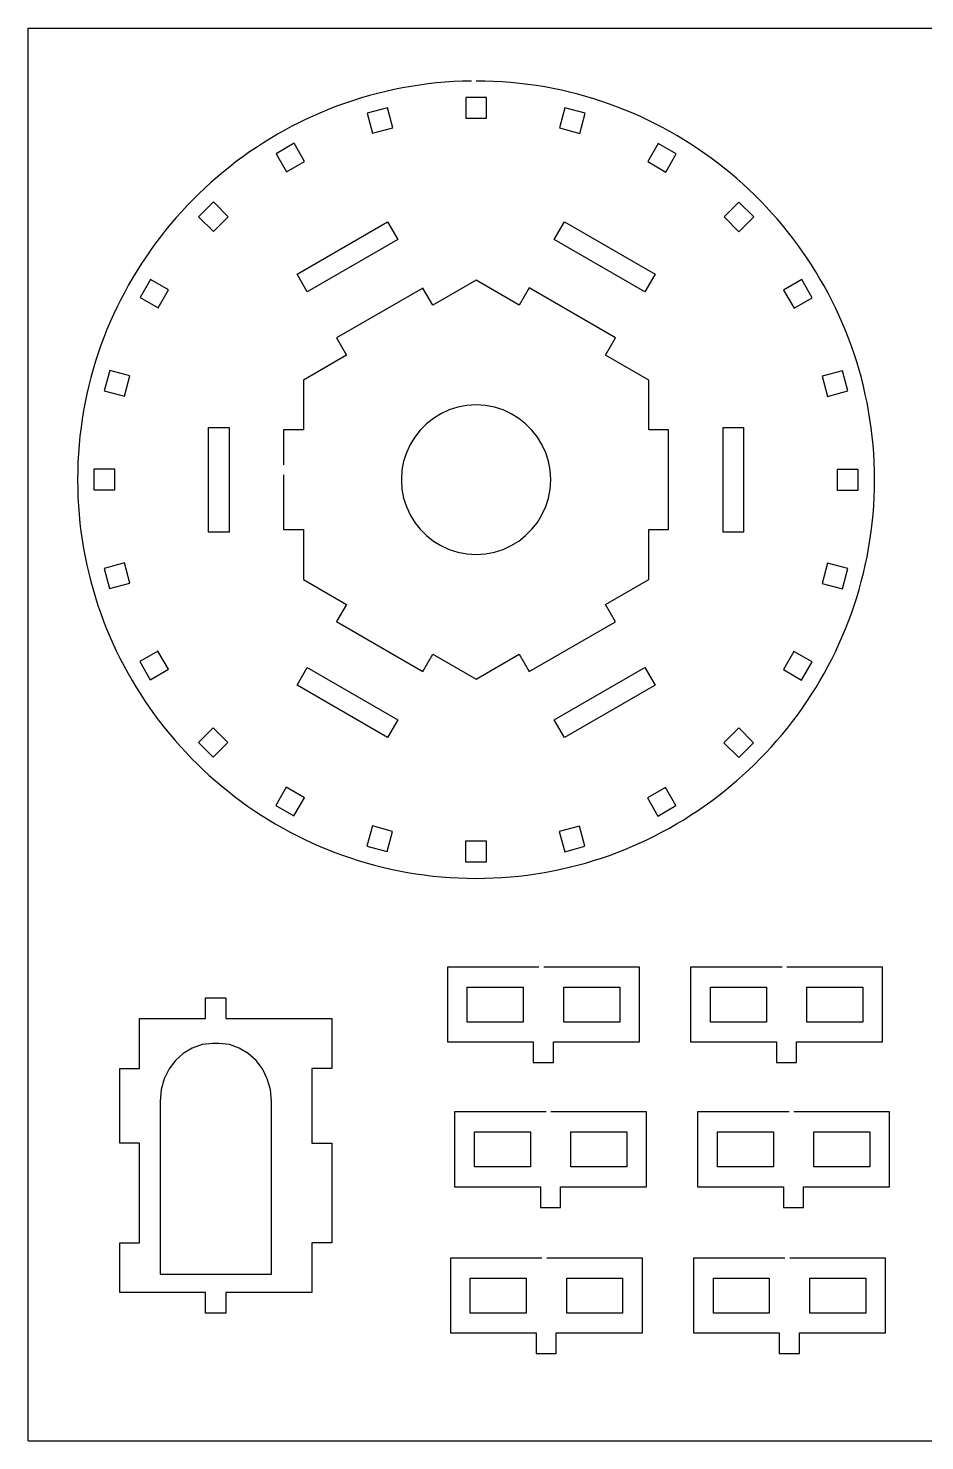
# Model space of a CAD drawing. Extents: x 302 to 619, y 367 to 617.
# Drawn here: x 301.7 to 460.4, y 366.9 to 616.9 of the extents above; entities that cross this region are included whole.
import ezdxf

# ---------------------------------------------------------------- set-up
doc = ezdxf.new("R2010")
doc.units = 0
doc.linetypes.add('AUSGEZOGEN', pattern=[0])
for name, color, linetype in [('01_DREHEN', 7, 'AUSGEZOGEN'), ('02_MITTEL', 2, 'AUSGEZOGEN'), ('03_DUENN', 1, 'AUSGEZOGEN')]:
    doc.layers.add(name, color=color, linetype=linetype)

msp = doc.modelspace()

# ---------------------------------------------------------------- linework, layer by layer
at = {"layer": '01_DREHEN'}
for p, q in [((378.601448, 607.50545), (377.053526, 607.436764)), ((380.157658, 607.540444), (378.601448, 607.50545)), ((382.532982, 607.528346), (380.982327, 607.545193)), ((384.075617, 607.478052), (382.532982, 607.528346)), ((363.553644, 605.360897), (362.108103, 604.974785)), ((365.011013, 605.716856), (363.553644, 605.360897)), ((366.479853, 606.042301), (365.011013, 605.716856)), ((367.959827, 606.33692), (366.479853, 606.042301)), ((369.450598, 606.60031), (367.959827, 606.33692)), ((370.951765, 606.832157), (369.450598, 606.60031)), ((372.462991, 607.032079), (370.951765, 606.832157)), ((373.98394, 607.199719), (372.462991, 607.032079)), ((375.51423, 607.334719), (373.98394, 607.199719)), ((377.053526, 607.436764), (375.51423, 607.334719)), ((385.60994, 607.394623), (384.075617, 607.478052)), ((387.135547, 607.278443), (385.60994, 607.394623)), ((388.652128, 607.129845), (387.135547, 607.278443)), ((390.159321, 606.949189), (388.652128, 607.129845)), ((391.656791, 606.73681), (390.159321, 606.949189)), ((393.144158, 606.493046), (391.656791, 606.73681)), ((394.621085, 606.218275), (393.144158, 606.493046)), ((396.087236, 605.912858), (394.621085, 606.218275)), ((397.542253, 605.577084), (396.087236, 605.912858)), ((398.985778, 605.211359), (397.542253, 605.577084)), ((400.417495, 604.815994), (398.985778, 605.211359)), ((355.07051, 602.604637), (353.703469, 602.045149)), ((356.451508, 603.136098), (355.07051, 602.604637)), ((357.846105, 603.639198), (356.451508, 603.136098)), ((359.253987, 604.113599), (357.846105, 603.639198)), ((360.674772, 604.5589), (359.253987, 604.113599)), ((362.108103, 604.974785), (360.674772, 604.5589)), ((401.837005, 604.391372), (400.417495, 604.815994)), ((403.244013, 603.937827), (401.837005, 604.391372)), ((404.638139, 603.455696), (403.244013, 603.937827)), ((406.019025, 602.945338), (404.638139, 603.455696)), ((407.386334, 602.407088), (406.019025, 602.945338)), ((349.689805, 600.202227), (348.382221, 599.534288)), ((351.012781, 600.843597), (349.689805, 600.202227)), ((352.350788, 601.458038), (351.012781, 600.843597)), ((353.703469, 602.045149), (352.350788, 601.458038)), ((408.739733, 601.841328), (407.386334, 602.407088)), ((410.07886, 601.248371), (408.739733, 601.841328)), ((411.403359, 600.628598), (410.07886, 601.248371)), ((412.712892, 599.982321), (411.403359, 600.628598)), ((345.814681, 598.120044), (344.55542, 597.374479)), ((347.090408, 598.840092), (345.814681, 598.120044)), ((348.382221, 599.534288), (347.090408, 598.840092)), ((414.007102, 599.309924), (412.712892, 599.982321)), ((415.28563, 598.611741), (414.007102, 599.309924)), ((416.548162, 597.888107), (415.28563, 598.611741)), ((417.794317, 597.139406), (416.548162, 597.888107)), ((342.087729, 595.808187), (340.879994, 594.9882)), ((343.312982, 596.603733), (342.087729, 595.808187)), ((344.55542, 597.374479), (343.312982, 596.603733)), ((419.023761, 596.365949), (417.794317, 597.139406)), ((420.236155, 595.568118), (419.023761, 596.365949)), ((421.431121, 594.746227), (420.236155, 595.568118)), ((338.518515, 593.276267), (337.36551, 592.385039)), ((339.690136, 594.144107), (338.518515, 593.276267)), ((340.879994, 594.9882), (339.690136, 594.144107)), ((422.608321, 593.900656), (421.431121, 594.746227)), ((423.767419, 593.03174), (422.608321, 593.900656)), ((424.908057, 592.139841), (423.767419, 593.03174)), ((335.116672, 590.533873), (334.021578, 589.57463)), ((336.231435, 591.470781), (335.116672, 590.533873)), ((337.36551, 592.385039), (336.231435, 591.470781)), ((426.029878, 591.225268), (424.908057, 592.139841)), ((427.132543, 590.288428), (426.029878, 591.225268)), ((428.215719, 589.329611), (427.132543, 590.288428)), ((331.891789, 587.590593), (330.85781, 586.566539)), ((332.946513, 588.59341), (331.891789, 587.590593)), ((334.021578, 589.57463), (332.946513, 588.59341)), ((429.279023, 588.349219), (428.215719, 589.329611)), ((430.322142, 587.347568), (429.279023, 588.349219)), ((329.844935, 585.521561), (328.853476, 584.45606)), ((330.85781, 586.566539), (329.844935, 585.521561)), ((431.344696, 586.325014), (430.322142, 587.347568)), ((432.346347, 585.281896), (431.344696, 586.325014)), ((433.326739, 584.218591), (432.346347, 585.281896)), ((327.883816, 583.370377), (326.936311, 582.264866)), ((328.853476, 584.45606), (327.883816, 583.370377)), ((434.285556, 583.135415), (433.326739, 584.218591)), ((435.222396, 582.03275), (434.285556, 583.135415)), ((326.0113, 581.139864), (325.109162, 579.995753)), ((326.936311, 582.264866), (326.0113, 581.139864)), ((436.136968, 580.910929), (435.222396, 582.03275)), ((437.028868, 579.770291), (436.136968, 580.910929)), ((323.374894, 577.651591), (322.543481, 576.452257)), ((324.230233, 578.832869), (323.374894, 577.651591)), ((325.109162, 579.995753), (324.230233, 578.832869)), ((437.897784, 578.611193), (437.028868, 579.770291)), ((438.743355, 577.433993), (437.897784, 578.611193)), ((321.736331, 575.235225), (320.953846, 574.000854)), ((322.543481, 576.452257), (321.736331, 575.235225)), ((439.565246, 576.239027), (438.743355, 577.433993)), ((440.363077, 575.026633), (439.565246, 576.239027)), ((441.136534, 573.797189), (440.363077, 575.026633)), ((320.19634, 572.749477), (319.464194, 571.481502)), ((320.953846, 574.000854), (320.19634, 572.749477)), ((441.885258, 572.551033), (441.136534, 573.797189)), ((442.608869, 571.288502), (441.885258, 572.551033)), ((318.757744, 570.197238), (318.077371, 568.897048)), ((319.464194, 571.481502), (318.757744, 570.197238)), ((443.307052, 570.009974), (442.608869, 571.288502)), ((443.979449, 568.715764), (443.307052, 570.009974)), ((317.423411, 567.581308), (316.796222, 566.250358)), ((318.077371, 568.897048), (317.423411, 567.581308)), ((444.625725, 567.40623), (443.979449, 568.715764)), ((316.796222, 566.250358), (316.196163, 564.904555)), ((445.245498, 566.081732), (444.625725, 567.40623)), ((445.838456, 564.742605), (445.245498, 566.081732)), ((315.62357, 563.544235), (315.078845, 562.1698)), ((316.196163, 564.904555), (315.62357, 563.544235)), ((446.404216, 563.389207), (445.838456, 564.742605)), ((446.942466, 562.021897), (446.404216, 563.389207)), ((314.562305, 560.781566), (314.074304, 559.379912)), ((315.078845, 562.1698), (314.562305, 560.781566)), ((447.452824, 560.641011), (446.942466, 562.021897)), ((447.934954, 559.246885), (447.452824, 560.641011)), ((313.615226, 557.965175), (313.185406, 556.537714)), ((314.074304, 559.379912), (313.615226, 557.965175)), ((448.388499, 557.839877), (447.934954, 559.246885)), ((448.813144, 556.420368), (448.388499, 557.839877)), ((312.785203, 555.097908), (312.414974, 553.646095)), ((313.185406, 556.537714), (312.785203, 555.097908)), ((449.208487, 554.988649), (448.813144, 556.420368)), ((312.414974, 553.646095), (312.075056, 552.18261)), ((449.574212, 553.545125), (449.208487, 554.988649)), ((449.909985, 552.090108), (449.574212, 553.545125)), ((311.765852, 550.707833), (311.487655, 549.222125)), ((312.075056, 552.18261), (311.765852, 550.707833)), ((450.215425, 550.623957), (449.909985, 552.090108)), ((450.490174, 549.14703), (450.215425, 550.623957)), ((311.240888, 547.725819), (311.025843, 546.219297)), ((311.487655, 549.222125), (311.240888, 547.725819)), ((450.733938, 547.659663), (450.490174, 549.14703)), ((450.946317, 546.162193), (450.733938, 547.659663)), ((311.025843, 546.219297), (310.842924, 544.702897)), ((451.126973, 544.655), (450.946317, 546.162193)), ((310.692467, 543.176975), (310.574808, 541.64189)), ((310.842924, 544.702897), (310.692467, 543.176975)), ((451.275571, 543.13842), (451.126973, 544.655)), ((451.391751, 541.612812), (451.275571, 543.13842)), ((310.490327, 540.097979), (310.439383, 538.545644)), ((310.574808, 541.64189), (310.490327, 540.097979)), ((451.47518, 540.078489), (451.391751, 541.612812)), ((451.525474, 538.535854), (451.47518, 540.078489)), ((310.439383, 538.545644), (310.422334, 536.985199)), ((451.542321, 536.985199), (451.525474, 538.535854)), ((310.422334, 536.985199), (310.422334, 536.985199)), ((310.422334, 536.985199), (310.439182, 535.434545)), ((310.439182, 535.434545), (310.489476, 533.891911)), ((451.47509, 533.889827), (451.525451, 535.433514)), ((451.525451, 535.433514), (451.542321, 536.985199)), ((451.542321, 536.985199), (451.542321, 536.985199)), ((310.489476, 533.891911), (310.572903, 532.357588)), ((451.39155, 532.354496), (451.47509, 533.889827)), ((310.572903, 532.357588), (310.689085, 530.831979)), ((310.689085, 530.831979), (310.837682, 529.3154)), ((451.126413, 529.310292), (451.275212, 530.82788)), ((451.275212, 530.82788), (451.39155, 532.354496)), ((310.837682, 529.3154), (311.018361, 527.808206)), ((311.018361, 527.808206), (311.230739, 526.310758)), ((450.73284, 526.303701), (450.945511, 527.802136)), ((450.945511, 527.802136), (451.126413, 529.310292)), ((311.230739, 526.310758), (311.474482, 524.823369)), ((450.488785, 524.815394), (450.73284, 526.303701)), ((311.474482, 524.823369), (311.749252, 523.346443)), ((311.749252, 523.346443), (312.054692, 521.880291)), ((449.907813, 521.870456), (450.213655, 523.337526)), ((450.213655, 523.337526), (450.488785, 524.815394)), ((312.054692, 521.880291), (312.390442, 520.425274)), ((312.390442, 520.425274), (312.756168, 518.981749)), ((449.205395, 518.970123), (449.571614, 520.414543)), ((449.571614, 520.414543), (449.907813, 521.870456)), ((312.756168, 518.981749), (313.151533, 517.550031)), ((313.151533, 517.550031), (313.576156, 516.130523)), ((448.384355, 516.117193), (448.809538, 517.537553)), ((448.809538, 517.537553), (449.205395, 518.970123)), ((313.576156, 516.130523), (314.0297, 514.723515)), ((447.930206, 514.709356), (448.384355, 516.117193)), ((314.0297, 514.723515), (314.511831, 513.329411)), ((314.511831, 513.329411), (315.022211, 511.948502)), ((446.93644, 511.932776), (447.447447, 513.314446)), ((447.447447, 513.314446), (447.930206, 514.709356)), ((315.022211, 511.948502), (315.560439, 510.581192)), ((315.560439, 510.581192), (316.126199, 509.227794)), ((445.830995, 509.210567), (446.397495, 510.564704)), ((446.397495, 510.564704), (446.93644, 511.932776)), ((316.126199, 509.227794), (316.719156, 507.888667)), ((316.719156, 507.888667), (317.33893, 506.564169)), ((444.61672, 506.545552), (445.237299, 507.870722)), ((445.237299, 507.870722), (445.830995, 509.210567)), ((317.33893, 506.564169), (317.985206, 505.254635)), ((317.985206, 505.254635), (318.657604, 503.960426)), ((443.296388, 503.940509), (443.969637, 505.235347)), ((443.969637, 505.235347), (444.61672, 506.545552)), ((318.657604, 503.960426), (319.355787, 502.681898)), ((319.355787, 502.681898), (320.079419, 501.419366)), ((441.872802, 501.39824), (442.597331, 502.661354)), ((442.597331, 502.661354), (443.296388, 503.940509)), ((320.079419, 501.419366), (320.828121, 500.17321)), ((320.828121, 500.17321), (321.601578, 498.943767)), ((440.348739, 498.921566), (441.123159, 500.151524)), ((441.123159, 500.151524), (441.872802, 501.39824)), ((321.601578, 498.943767), (322.399408, 497.731394)), ((322.399408, 497.731394), (323.2213, 496.536407)), ((438.727001, 496.513265), (439.5499, 497.708678)), ((439.5499, 497.708678), (440.348739, 498.921566)), ((323.2213, 496.536407), (324.066872, 495.359207)), ((324.066872, 495.359207), (324.935786, 494.200108)), ((437.010409, 494.176115), (437.880399, 495.335617)), ((437.880399, 495.335617), (438.727001, 496.513265)), ((324.935786, 494.200108), (325.827709, 493.059469)), ((325.827709, 493.059469), (326.742259, 491.937649)), ((435.201741, 491.912939), (436.11741, 493.035095)), ((436.11741, 493.035095), (437.010409, 494.176115)), ((326.742259, 491.937649), (327.679121, 490.834983)), ((327.679121, 490.834983), (328.637916, 489.751808)), ((433.303798, 489.726516), (434.263758, 490.80996)), ((434.263758, 490.80996), (435.201741, 491.912939)), ((328.637916, 489.751808), (329.618331, 488.688504)), ((329.618331, 488.688504), (330.619982, 487.645408)), ((330.619982, 487.645408), (331.642536, 486.622832)), ((430.295595, 486.596957), (431.319358, 487.619666)), ((431.319358, 487.619666), (432.322219, 488.662988)), ((432.322219, 488.662988), (433.303798, 489.726516)), ((331.642536, 486.622832), (332.685632, 485.62118)), ((332.685632, 485.62118), (333.748936, 484.640789)), ((428.186685, 484.61469), (429.251243, 485.59517)), ((429.251243, 485.59517), (430.295595, 486.596957)), ((333.748936, 484.640789), (334.832111, 483.681993)), ((334.832111, 483.681993), (335.934777, 482.745131)), ((335.934777, 482.745131), (337.056597, 481.830582)), ((424.875148, 481.804438), (425.99829, 482.718965)), ((425.99829, 482.718965), (427.102255, 483.655827)), ((427.102255, 483.655827), (428.186685, 484.61469)), ((337.056597, 481.830582), (338.197236, 480.938658)), ((338.197236, 480.938658), (339.356335, 480.069744)), ((339.356335, 480.069744), (340.533557, 479.224172)), ((421.394223, 479.198365), (422.572767, 480.043779)), ((422.572767, 480.043779), (423.73321, 480.912582)), ((423.73321, 480.912582), (424.875148, 481.804438)), ((340.533557, 479.224172), (341.728522, 478.402281)), ((341.728522, 478.402281), (342.940895, 477.60445)), ((342.940895, 477.60445), (344.170337, 476.830993)), ((417.753298, 476.805902), (418.98413, 477.579067)), ((418.98413, 477.579067), (420.197892, 478.376674)), ((420.197892, 478.376674), (421.394223, 479.198365)), ((344.170337, 476.830993), (345.416493, 476.082291)), ((345.416493, 476.082291), (346.679026, 475.358659)), ((346.679026, 475.358659), (347.957554, 474.660476)), ((413.96187, 474.636505), (415.241832, 475.334285)), ((415.241832, 475.334285), (416.505753, 476.057536)), ((416.505753, 476.057536), (417.753298, 476.805902)), ((347.957554, 474.660476), (349.251764, 473.988078)), ((349.251764, 473.988078), (350.561296, 473.341802)), ((350.561296, 473.341802), (351.885795, 472.722028)), ((351.885795, 472.722028), (353.224922, 472.129071)), ((408.688766, 472.107274), (410.029328, 472.699604)), ((410.029328, 472.699604), (411.35526, 473.318817)), ((411.35526, 473.318817), (412.666226, 473.964578)), ((412.666226, 473.964578), (413.96187, 474.636505)), ((353.224922, 472.129071), (354.57832, 471.563311)), ((354.57832, 471.563311), (355.94563, 471.025061)), ((355.94563, 471.025061), (357.326539, 470.514703)), ((357.326539, 470.514703), (358.720643, 470.032572)), ((358.720643, 470.032572), (360.127651, 469.579028)), ((401.778735, 469.561038), (403.187199, 470.013732)), ((403.187199, 470.013732), (404.582781, 470.495033)), ((404.582781, 470.495033), (405.965146, 471.00463)), ((405.965146, 471.00463), (407.333912, 471.542163)), ((407.333912, 471.542163), (408.688766, 472.107274)), ((360.127651, 469.579028), (361.547181, 469.154405)), ((361.547181, 469.154405), (362.978877, 468.75904)), ((362.978877, 468.75904), (364.422402, 468.393314)), ((364.422402, 468.393314), (365.877419, 468.057564)), ((365.877419, 468.057564), (367.34357, 467.752124)), ((367.34357, 467.752124), (368.820519, 467.477354)), ((393.077017, 467.465726), (394.555423, 467.739288)), ((394.555423, 467.739288), (396.023052, 468.043585)), ((396.023052, 468.043585), (397.479548, 468.37826)), ((397.479548, 468.37826), (398.924551, 468.742955)), ((398.924551, 468.742955), (400.357725, 469.137334)), ((400.357725, 469.137334), (401.778735, 469.561038)), ((368.820519, 467.477354), (370.307886, 467.233611)), ((370.307886, 467.233611), (371.805334, 467.021211)), ((371.805334, 467.021211), (373.312528, 466.840554)), ((373.312528, 466.840554), (374.829107, 466.691957)), ((374.829107, 466.691957), (376.354716, 466.575775)), ((376.354716, 466.575775), (377.889039, 466.492348)), ((377.889039, 466.492348), (379.431696, 466.442053)), ((379.431696, 466.442053), (380.982327, 466.425206)), ((380.982327, 466.425206), (382.455625, 466.440462)), ((382.455625, 466.440462), (383.999716, 466.489144)), ((383.999716, 466.489144), (385.535495, 466.571027)), ((385.535495, 466.571027), (387.062559, 466.685706)), ((387.062559, 466.685706), (388.580596, 466.83287)), ((388.580596, 466.83287), (390.089268, 467.01216)), ((390.089268, 467.01216), (391.588194, 467.223216)), ((391.588194, 467.223216), (393.077017, 467.465726)), ((392.119128, 450.692805), (375.909111, 450.692805)), ((375.909111, 450.692805), (375.909111, 437.462808)), ((409.915508, 450.692805), (392.970434, 450.692805)), ((409.915508, 437.462808), (409.915508, 450.692805)), ((435.162658, 450.692805), (418.952642, 450.692805)), ((418.952642, 450.692805), (418.952642, 437.462808)), ((452.959039, 450.692805), (436.013964, 450.692805)), ((452.959039, 437.462808), (452.959039, 450.692805)), ((333.089307, 441.609446), (333.089307, 445.268608)), ((333.089307, 445.268608), (336.644541, 445.268608)), ((336.644541, 445.268608), (336.644541, 441.609446)), ((321.411803, 432.789442), (321.411803, 441.609446)), ((321.411803, 441.609446), (333.089307, 441.609446)), ((336.644541, 441.609446), (355.417304, 441.609446)), ((355.417304, 441.609446), (355.417304, 432.789442)), ((375.909111, 437.462808), (391.115504, 437.462808)), ((391.115504, 437.462808), (391.115504, 433.803647)), ((394.670739, 433.803647), (394.670739, 437.462808)), ((394.670739, 437.462808), (409.915508, 437.462808)), ((418.952642, 437.462808), (434.159034, 437.462808)), ((434.159034, 437.462808), (434.159034, 433.803647)), ((437.714292, 433.803647), (437.714292, 437.462808)), ((437.714292, 437.462808), (452.959039, 437.462808)), ((317.883787, 428.773247), (317.883787, 432.789442)), ((317.883787, 432.789442), (321.411803, 432.789442)), ((355.417304, 432.789442), (351.889311, 432.789442)), ((351.889311, 432.789442), (351.889311, 419.559446)), ((391.115504, 433.803647), (394.670739, 433.803647)), ((434.159034, 433.803647), (437.714292, 433.803647)), ((317.883787, 426.36936), (317.883787, 428.773247)), ((317.883787, 419.559446), (317.883787, 426.36936)), ((393.376588, 425.077936), (377.166571, 425.077936)), ((377.166571, 425.077936), (377.166571, 411.84794)), ((411.172946, 425.077936), (394.227894, 425.077936)), ((411.172946, 411.84794), (411.172946, 425.077936)), ((436.420118, 425.077936), (420.210102, 425.077936)), ((420.210102, 425.077936), (420.210102, 411.84794)), ((454.216499, 425.077936), (437.271424, 425.077936)), ((454.216499, 411.84794), (454.216499, 425.077936)), ((321.411803, 419.559446), (317.883787, 419.559446)), ((321.411803, 401.919436), (321.411803, 419.559446)), ((351.889311, 419.559446), (355.417304, 419.559446)), ((355.417304, 419.559446), (355.417304, 417.354338)), ((355.417304, 417.354338), (355.417304, 415.149253)), ((355.417304, 415.149253), (355.417304, 412.94419)), ((355.417304, 412.94419), (355.417304, 410.73915)), ((355.417304, 410.73915), (355.417304, 408.534154)), ((377.166571, 411.84794), (392.372942, 411.84794)), ((392.372942, 411.84794), (392.372942, 408.188779)), ((395.928199, 408.188779), (395.928199, 411.84794)), ((395.928199, 411.84794), (411.172946, 411.84794)), ((420.210102, 411.84794), (435.416494, 411.84794)), ((435.416494, 411.84794), (435.416494, 408.188779)), ((438.971752, 408.188779), (438.971752, 411.84794)), ((438.971752, 411.84794), (454.216499, 411.84794)), ((355.417304, 408.534154), (355.417304, 406.329203)), ((392.372942, 408.188779), (395.928199, 408.188779)), ((435.416494, 408.188779), (438.971752, 408.188779)), ((355.417304, 406.329203), (355.417304, 404.124297)), ((355.417304, 404.124297), (355.417304, 401.919436)), ((317.883787, 393.099453), (317.883787, 401.919436)), ((317.883787, 401.919436), (321.411803, 401.919436)), ((355.417304, 401.919436), (351.889311, 401.919436)), ((351.889311, 401.919436), (351.890185, 393.099453)), ((392.639685, 399.199005), (376.429668, 399.199005)), ((376.429668, 399.199005), (376.429668, 385.968987)), ((410.436044, 399.199005), (393.490992, 399.199005)), ((410.436044, 385.968987), (410.436044, 399.199005)), ((435.683215, 399.199005), (419.473199, 399.199005)), ((419.473199, 399.199005), (419.473199, 385.968987)), ((453.479596, 399.199005), (436.534521, 399.199005)), ((453.479596, 385.968987), (453.479596, 399.199005)), ((333.09018, 393.099453), (317.883787, 393.099453)), ((333.09018, 389.440292), (333.09018, 393.099453)), ((351.890185, 393.099453), (336.645438, 393.099453)), ((336.645438, 393.099453), (336.645438, 389.440292)), ((336.645438, 389.440292), (333.09018, 389.440292)), ((376.429668, 385.968987), (391.63604, 385.968987)), ((391.63604, 385.968987), (391.63604, 382.309848)), ((395.191296, 382.309848), (395.191296, 385.968987)), ((395.191296, 385.968987), (410.436044, 385.968987)), ((419.473199, 385.968987), (434.679592, 385.968987)), ((434.679592, 385.968987), (434.679592, 382.309848)), ((438.234849, 382.309848), (438.234849, 385.968987)), ((438.234849, 385.968987), (453.479596, 385.968987)), ((391.63604, 382.309848), (395.191296, 382.309848)), ((434.679592, 382.309848), (438.234849, 382.309848))]:
    msp.add_line(p, q, dxfattribs=at)
at = {"layer": '02_MITTEL'}
for p, q in [((301.680041, 366.885267), (301.680041, 616.885267)), ((301.680041, 616.885267), (619.200041, 616.885267)), ((301.680041, 366.885267), (619.200041, 366.885267))]:
    msp.add_line(p, q, dxfattribs=at)
at = {"layer": '03_DUENN'}
for p, q in [((365.282647, 602.825976), (361.704449, 601.867159)), ((366.241375, 599.247778), (365.282647, 602.825976)), ((382.858428, 604.6458), (379.154035, 604.6458)), ((379.154035, 604.6458), (379.154035, 600.941408)), ((382.858428, 600.941408), (382.858428, 604.6458)), ((396.728158, 602.813453), (395.769408, 599.235256)), ((400.306334, 601.854703), (396.728158, 602.813453)), ((361.704449, 601.867159), (362.663357, 598.28905)), ((379.154035, 600.941408), (382.858428, 600.941408)), ((399.347606, 598.276528), (400.306334, 601.854703)), ((362.663357, 598.28905), (366.241375, 599.247778)), ((395.769408, 599.235256), (399.347606, 598.276528)), ((348.776981, 596.521357), (345.568877, 594.669139)), ((350.629177, 593.313254), (348.776981, 596.521357)), ((413.227888, 596.49322), (411.375691, 593.285116)), ((416.435991, 594.641001), (413.227888, 596.49322)), ((345.568877, 594.669139), (347.421074, 591.461058)), ((347.421074, 591.461058), (350.629177, 593.313254)), ((411.375691, 593.285116), (414.583794, 591.43292)), ((414.583794, 591.43292), (416.435991, 594.641001)), ((334.465557, 586.155291), (331.846199, 583.535843)), ((337.085004, 583.535843), (334.465557, 586.155291)), ((427.532702, 586.121059), (424.913345, 583.501701)), ((430.15215, 583.501701), (427.532702, 586.121059)), ((331.846199, 583.535843), (334.465557, 580.916463)), ((334.465557, 580.916463), (337.085004, 583.535843)), ((349.281671, 573.369811), (365.322165, 582.630904)), ((365.322165, 582.630904), (367.13034, 579.499105)), ((394.833867, 579.499374), (396.641975, 582.631084)), ((396.641975, 582.631084), (412.682558, 573.37008)), ((424.913345, 583.501701), (427.532702, 580.882254)), ((427.532702, 580.882254), (430.15215, 583.501701)), ((367.13034, 579.499105), (351.089756, 570.238101)), ((410.87445, 570.23837), (394.833867, 579.499374)), ((351.089756, 570.238101), (349.281671, 573.369811)), ((412.682558, 573.37008), (410.87445, 570.23837)), ((323.323883, 572.444687), (321.471664, 569.236584)), ((326.531964, 570.592492), (323.323883, 572.444687)), ((324.679767, 567.384388), (326.531964, 570.592492)), ((371.563451, 570.908863), (356.28678, 562.088859)), ((373.327448, 567.853525), (371.563451, 570.908863)), ((380.982058, 572.272881), (373.327448, 567.853525)), ((388.619666, 567.863315), (380.982058, 572.272881)), ((390.383483, 570.918653), (388.619666, 567.863315)), ((405.660244, 562.098649), (390.383483, 570.918653)), ((438.660464, 572.396006), (435.452361, 570.54381)), ((435.452361, 570.54381), (437.304558, 567.335707)), ((440.512661, 569.187903), (438.660464, 572.396006)), ((321.471664, 569.236584), (324.679767, 567.384388)), ((437.304558, 567.335707), (440.512661, 569.187903)), ((356.28678, 562.088859), (358.050776, 559.03352)), ((403.896337, 559.04331), (405.660244, 562.098649)), ((358.050776, 559.03352), (350.413438, 554.624134)), ((411.550679, 554.624044), (403.896337, 559.04331)), ((316.112556, 556.309474), (315.153828, 552.731276)), ((319.690731, 555.350724), (316.112556, 556.309474)), ((318.732003, 551.772549), (319.690731, 555.350724)), ((445.864018, 556.262809), (442.285909, 555.303902)), ((442.285909, 555.303902), (443.24466, 551.725884)), ((446.822835, 552.684634), (445.864018, 556.262809)), ((315.153828, 552.731276), (318.732003, 551.772549)), ((350.413438, 554.624134), (350.413528, 545.804936)), ((411.550769, 545.804846), (411.550679, 554.624044)), ((443.24466, 551.725884), (446.822835, 552.684634)), ((379.326693, 550.111784), (377.7313, 549.809951)), ((380.982327, 550.215196), (379.326693, 550.111784)), ((382.637984, 550.111784), (380.982327, 550.215196)), ((380.982327, 550.215196), (380.982327, 550.215196)), ((384.233355, 549.809951), (382.637984, 550.111784)), ((373.432405, 547.839424), (372.203723, 546.869427)), ((374.771599, 548.661203), (373.432405, 547.839424)), ((376.208762, 549.322242), (374.771599, 548.661203)), ((377.7313, 549.809951), (376.208762, 549.322242)), ((385.755894, 549.322242), (384.233355, 549.809951)), ((387.193056, 548.661203), (385.755894, 549.322242)), ((388.53225, 547.839424), (387.193056, 548.661203)), ((389.760955, 546.869427), (388.53225, 547.839424)), ((333.622024, 546.245935), (337.238217, 546.245935)), ((333.622024, 527.723927), (333.622024, 546.245935)), ((337.238217, 546.245935), (337.238217, 527.723927)), ((350.413528, 545.804936), (346.885445, 545.805026)), ((346.885445, 545.805026), (346.885535, 539.590981)), ((371.0981, 545.763804), (370.128126, 544.535123)), ((372.203723, 546.869427), (371.0981, 545.763804)), ((390.866555, 545.763804), (389.760955, 546.869427)), ((391.836551, 544.535123), (390.866555, 545.763804)), ((415.078695, 545.804936), (411.550769, 545.804846)), ((415.078605, 538.882649), (415.078695, 545.804936)), ((424.726438, 527.724375), (424.726438, 546.246473)), ((424.726438, 546.246473), (428.342654, 546.246473)), ((428.342654, 546.246473), (428.342654, 527.724286)), ((369.306324, 543.195928), (368.645284, 541.758766)), ((370.128126, 544.535123), (369.306324, 543.195928)), ((392.658331, 543.195928), (391.836551, 544.535123)), ((393.31937, 541.758766), (392.658331, 543.195928)), ((368.157576, 540.236227), (367.855743, 538.640856)), ((368.645284, 541.758766), (368.157576, 540.236227)), ((393.807079, 540.236227), (393.31937, 541.758766)), ((394.108935, 538.640856), (393.807079, 540.236227)), ((317.023476, 538.867125), (313.319084, 538.867125)), ((313.319084, 538.867125), (313.319084, 535.162732)), ((317.023476, 535.162732), (317.023476, 538.867125)), ((346.885535, 537.835879), (346.885535, 528.164926)), ((367.855743, 538.640856), (367.752332, 536.985199)), ((394.212324, 536.985199), (394.108935, 538.640856)), ((415.078605, 537.066073), (415.078605, 538.882649)), ((444.932711, 538.810849), (444.932711, 535.106456)), ((448.637103, 538.810849), (444.932711, 538.810849)), ((448.637103, 535.106456), (448.637103, 538.810849)), ((313.319084, 535.162732), (317.023476, 535.162732)), ((367.752332, 536.985199), (367.855743, 535.329565)), ((367.855743, 535.329565), (368.157576, 533.734173)), ((393.807079, 533.734173), (394.108935, 535.329565)), ((394.108935, 535.329565), (394.212324, 536.985199)), ((415.078605, 528.164926), (415.078605, 537.066073)), ((444.932711, 535.106456), (448.637103, 535.106456)), ((368.157576, 533.734173), (368.645284, 532.211634)), ((393.31937, 532.211634), (393.807079, 533.734173)), ((368.645284, 532.211634), (369.306324, 530.774471)), ((369.306324, 530.774471), (370.128126, 529.435277)), ((391.836551, 529.435277), (392.658331, 530.774471)), ((392.658331, 530.774471), (393.31937, 532.211634)), ((337.238217, 527.723927), (333.622024, 527.723927)), ((346.885535, 528.164926), (350.413528, 528.164926)), ((350.413528, 528.164926), (350.413438, 519.326506)), ((370.128126, 529.435277), (371.0981, 528.206595)), ((371.0981, 528.206595), (372.203723, 527.100972)), ((389.760955, 527.100972), (390.866555, 528.206595)), ((390.866555, 528.206595), (391.836551, 529.435277)), ((411.550679, 519.326506), (411.550769, 528.164926)), ((411.550769, 528.164926), (415.078605, 528.164926)), ((428.342654, 527.724286), (424.726438, 527.724375)), ((372.203723, 527.100972), (373.432405, 526.130999)), ((373.432405, 526.130999), (374.771599, 525.309196)), ((374.771599, 525.309196), (376.208762, 524.648157)), ((385.755894, 524.648157), (387.193056, 525.309196)), ((387.193056, 525.309196), (388.53225, 526.130999)), ((388.53225, 526.130999), (389.760955, 527.100972)), ((376.208762, 524.648157), (377.7313, 524.160448)), ((377.7313, 524.160448), (379.326693, 523.858615)), ((379.326693, 523.858615), (380.982327, 523.755204)), ((380.982327, 523.755204), (382.637984, 523.858615)), ((382.637984, 523.858615), (384.233355, 524.160448)), ((384.233355, 524.160448), (385.755894, 524.648157)), ((318.71948, 522.244516), (315.141305, 521.285788)), ((315.141305, 521.285788), (316.100122, 517.70759)), ((319.678208, 518.666498), (318.71948, 522.244516)), ((443.232137, 522.197851), (442.273387, 518.619676)), ((446.810312, 521.239123), (443.232137, 522.197851)), ((445.851584, 517.660925), (446.810312, 521.239123)), ((316.100122, 517.70759), (319.678208, 518.666498)), ((350.413438, 519.326506), (358.050956, 514.916941)), ((403.896068, 514.907061), (411.550679, 519.326506)), ((442.273387, 518.619676), (445.851584, 517.660925)), ((358.050956, 514.916941), (356.286691, 511.861243)), ((405.660065, 511.851722), (403.896068, 514.907061)), ((356.286691, 511.861243), (371.56363, 503.041777)), ((390.383662, 503.031292), (405.660065, 511.851722)), ((324.65163, 506.637874), (321.443549, 504.785678)), ((326.503825, 503.42977), (324.65163, 506.637874)), ((371.56363, 503.041777), (373.327627, 506.096936)), ((373.327627, 506.096936), (380.982058, 501.677692)), ((380.982058, 501.677692), (388.619397, 506.087056)), ((388.619397, 506.087056), (390.383662, 503.031292)), ((437.276419, 506.589192), (435.424223, 503.381089)), ((440.484523, 504.736997), (437.276419, 506.589192)), ((321.443549, 504.785678), (323.295744, 501.577574)), ((323.295744, 501.577574), (326.503825, 503.42977)), ((349.282096, 500.60032), (351.090204, 503.732029)), ((351.090204, 503.732029), (367.130788, 494.471026)), ((394.834315, 494.471294), (410.874899, 503.732298)), ((410.874899, 503.732298), (412.683006, 500.600588)), ((435.424223, 503.381089), (438.632327, 501.528893)), ((438.632327, 501.528893), (440.484523, 504.736997)), ((365.322681, 491.339315), (349.282096, 500.60032)), ((412.683006, 500.600588), (396.642512, 491.339494)), ((334.431437, 493.088145), (331.811968, 490.468698)), ((337.050796, 490.468698), (334.431437, 493.088145)), ((367.130788, 494.471026), (365.322681, 491.339315)), ((396.642512, 491.339494), (394.834315, 494.471294)), ((427.49856, 493.053937), (424.879113, 490.434556)), ((430.117941, 490.434556), (427.49856, 493.053937)), ((331.811968, 490.468698), (334.431437, 487.84934)), ((334.431437, 487.84934), (337.050796, 490.468698)), ((424.879113, 490.434556), (427.49856, 487.815109)), ((427.49856, 487.815109), (430.117941, 490.434556)), ((347.372393, 482.540661), (345.520196, 479.332558)), ((350.580496, 480.688464), (347.372393, 482.540661)), ((414.535113, 482.512523), (411.32701, 480.660327)), ((416.387309, 479.304419), (414.535113, 482.512523)), ((348.728299, 477.480361), (350.580496, 480.688464)), ((411.32701, 480.660327), (413.179206, 477.452223)), ((345.520196, 479.332558), (348.728299, 477.480361)), ((413.179206, 477.452223), (416.387309, 479.304419)), ((362.616535, 475.693872), (361.657807, 472.115697)), ((366.19471, 474.735144), (362.616535, 475.693872)), ((399.300761, 475.681349), (395.722765, 474.722621)), ((400.259668, 472.103241), (399.300761, 475.681349)), ((365.235982, 471.156947), (366.19471, 474.735144)), ((382.802152, 473.032173), (379.097759, 473.032173)), ((379.097759, 473.032173), (379.097759, 469.32778)), ((382.802152, 469.32778), (382.802152, 473.032173)), ((395.722765, 474.722621), (396.681493, 471.144423)), ((361.657807, 472.115697), (365.235982, 471.156947)), ((396.681493, 471.144423), (400.259668, 472.103241)), ((379.097759, 469.32778), (382.802152, 469.32778)), ((379.435872, 447.174333), (389.343376, 447.174333)), ((379.435872, 440.976957), (379.435872, 447.174333)), ((389.343376, 447.174333), (389.343376, 440.976957)), ((396.509987, 447.174333), (406.417491, 447.174333)), ((396.509987, 440.976957), (396.509987, 447.174333)), ((406.417491, 447.174333), (406.417491, 440.976957)), ((422.479424, 447.174333), (432.386929, 447.174333)), ((422.479424, 440.976957), (422.479424, 447.174333)), ((432.386929, 447.174333), (432.386929, 440.976957)), ((439.553516, 447.174333), (449.461021, 447.174333)), ((439.553516, 440.976957), (439.553516, 447.174333)), ((449.461021, 447.174333), (449.461021, 440.976957)), ((389.343376, 440.976957), (379.435872, 440.976957)), ((406.417491, 440.976957), (396.509987, 440.976957)), ((432.386929, 440.976957), (422.479424, 440.976957)), ((449.461021, 440.976957), (439.553516, 440.976957)), ((329.145204, 435.449124), (327.768709, 434.199518)), ((330.723078, 436.393582), (329.145204, 435.449124)), ((332.464201, 436.990997), (330.723078, 436.393582)), ((334.330444, 437.199455), (332.464201, 436.990997)), ((335.453228, 437.199455), (334.330444, 437.199455)), ((337.319471, 436.991019), (335.453228, 437.199455)), ((339.060593, 436.393672), (337.319471, 436.991019)), ((340.638468, 435.449281), (339.060593, 436.393672)), ((342.014963, 434.199742), (340.638468, 435.449281)), ((326.631744, 432.686657), (325.772418, 430.952479)), ((327.768709, 434.199518), (326.631744, 432.686657)), ((343.151928, 432.686926), (342.014963, 434.199742)), ((344.011254, 430.952726), (343.151928, 432.686926)), ((325.772418, 430.952479), (325.228859, 429.038854)), ((344.554836, 429.039033), (344.011254, 430.952726)), ((325.228859, 429.038854), (325.039197, 426.987744)), ((344.744476, 426.987744), (344.554836, 429.039033)), ((325.039197, 426.987744), (325.039197, 396.35252)), ((344.744476, 396.35252), (344.744476, 426.987744)), ((380.693332, 421.559464), (390.600836, 421.559464)), ((380.693332, 415.362088), (380.693332, 421.559464)), ((390.600836, 421.559464), (390.600836, 415.362088)), ((397.767447, 421.559464), (407.674951, 421.559464)), ((397.767447, 415.362088), (397.767447, 421.559464)), ((407.674951, 421.559464), (407.674951, 415.362088)), ((423.736862, 421.559464), (433.644366, 421.559464)), ((423.736862, 415.362088), (423.736862, 421.559464)), ((433.644366, 421.559464), (433.644366, 415.362088)), ((440.810976, 421.559464), (450.718481, 421.559464)), ((440.810976, 415.362088), (440.810976, 421.559464)), ((450.718481, 421.559464), (450.718481, 415.362088)), ((390.600836, 415.362088), (380.693332, 415.362088)), ((407.674951, 415.362088), (397.767447, 415.362088)), ((433.644366, 415.362088), (423.736862, 415.362088)), ((450.718481, 415.362088), (440.810976, 415.362088)), ((325.039197, 396.35252), (344.744476, 396.35252)), ((379.956429, 395.680511), (389.863933, 395.680511)), ((379.956429, 389.483158), (379.956429, 395.680511)), ((389.863933, 395.680511), (389.863933, 389.483158)), ((397.030544, 395.680511), (406.938048, 395.680511)), ((397.030544, 389.483158), (397.030544, 395.680511)), ((406.938048, 395.680511), (406.938048, 389.483158)), ((422.99996, 395.680511), (432.907463, 395.680511)), ((422.99996, 389.483158), (422.99996, 395.680511)), ((432.907463, 395.680511), (432.907463, 389.483158)), ((440.074074, 395.680511), (449.981578, 395.680511)), ((440.074074, 389.483158), (440.074074, 395.680511)), ((449.981578, 395.680511), (449.981578, 389.483158)), ((389.863933, 389.483158), (379.956429, 389.483158)), ((406.938048, 389.483158), (397.030544, 389.483158)), ((432.907463, 389.483158), (422.99996, 389.483158)), ((449.981578, 389.483158), (440.074074, 389.483158))]:
    msp.add_line(p, q, dxfattribs=at)

doc.saveas('drawing.dxf')
